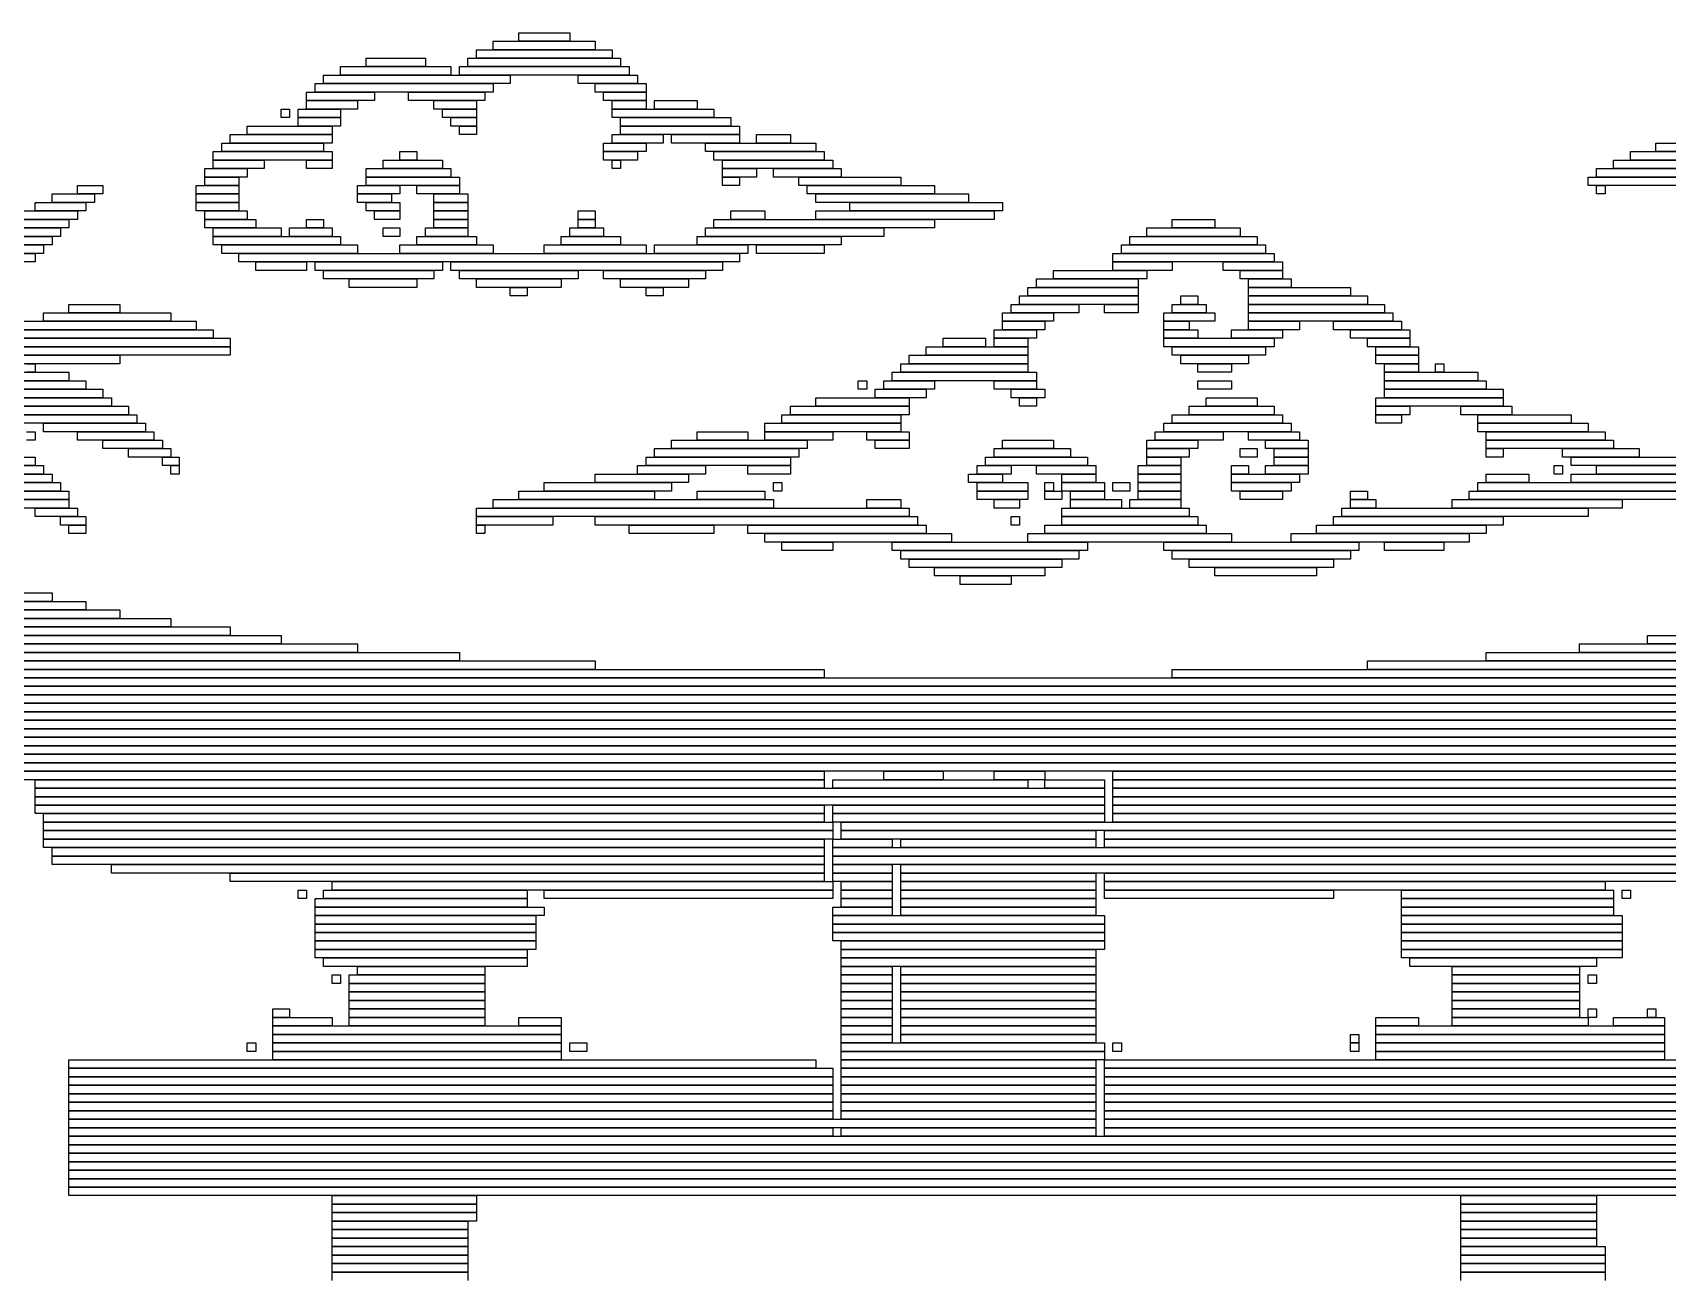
# Model space of a CAD drawing. Extents: x 39 to 985, y 65 to 958.
# Drawn here: x 639.7 to 832.3, y 329.5 to 476 of the extents above; entities that cross this region are included whole.
import ezdxf

# ---------------------------------------------------------------- set-up
doc = ezdxf.new("R2010")
doc.units = 0

msp = doc.modelspace()

# ---------------------------------------------------------------- linework, layer by layer
for p, q in [((697, 476), (703, 476)), ((697, 475), (697, 476)), ((703, 476), (703, 475)), ((692, 474), (708, 474)), ((692, 473), (692, 474)), ((694, 475), (706, 475)), ((694, 474), (694, 475)), ((706, 474), (694, 474)), ((703, 475), (697, 475)), ((706, 475), (706, 474)), ((708, 474), (708, 473)), ((676, 472), (689, 472)), ((676, 471), (676, 472)), ((679, 473), (686, 473)), ((679, 472), (679, 473)), ((686, 472), (679, 472)), ((686, 473), (686, 472)), ((689, 472), (689, 471)), ((690, 472), (710, 472)), ((690, 471), (690, 472)), ((691, 473), (709, 473)), ((691, 472), (691, 473)), ((709, 472), (691, 472)), ((708, 473), (692, 473)), ((709, 473), (709, 472)), ((710, 472), (710, 471)), ((673, 470), (694, 470)), ((673, 469), (673, 470)), ((674, 471), (696, 471)), ((674, 470), (674, 471)), ((696, 470), (674, 470)), ((689, 471), (676, 471)), ((710, 471), (690, 471)), ((694, 470), (694, 469)), ((696, 471), (696, 470)), ((704, 471), (711, 471)), ((704, 470), (704, 471)), ((711, 470), (704, 470)), ((706, 470), (712, 470)), ((706, 469), (706, 470)), ((711, 471), (711, 470)), ((712, 470), (712, 469)), ((672, 469), (680, 469)), ((672, 468), (672, 469)), ((694, 469), (673, 469)), ((680, 469), (680, 468)), ((684, 469), (693, 469)), ((684, 468), (684, 469)), ((693, 469), (693, 468)), ((712, 469), (706, 469)), ((707, 469), (712, 469)), ((707, 468), (707, 469)), ((712, 469), (712, 468)), ((669, 467), (670, 467)), ((669, 466), (669, 467)), ((670, 467), (670, 466)), ((671, 467), (676, 467)), ((671, 466), (671, 467)), ((680, 468), (672, 468)), ((672, 468), (678, 468)), ((672, 467), (672, 468)), ((678, 467), (672, 467)), ((676, 467), (676, 466)), ((678, 468), (678, 467)), ((693, 468), (684, 468)), ((687, 468), (692, 468)), ((687, 467), (687, 468)), ((692, 467), (687, 467)), ((688, 467), (692, 467)), ((688, 466), (688, 467)), ((692, 468), (692, 467)), ((692, 467), (692, 466)), ((712, 468), (707, 468)), ((708, 468), (712, 468)), ((708, 467), (708, 468)), ((712, 467), (708, 467)), ((708, 467), (720, 467)), ((708, 466), (708, 467)), ((712, 468), (712, 467)), ((713, 468), (718, 468)), ((713, 467), (713, 468)), ((718, 467), (713, 467)), ((718, 468), (718, 467)), ((720, 467), (720, 466)), ((665, 465), (675, 465)), ((665, 464), (665, 465)), ((670, 466), (669, 466)), ((676, 466), (671, 466)), ((671, 466), (676, 466)), ((671, 465), (671, 466)), ((676, 465), (671, 465)), ((675, 465), (675, 464)), ((676, 466), (676, 465)), ((692, 466), (688, 466)), ((689, 466), (692, 466)), ((689, 465), (689, 466)), ((692, 465), (689, 465)), ((690, 465), (692, 465)), ((690, 464), (690, 465)), ((692, 466), (692, 465)), ((692, 465), (692, 464)), ((720, 466), (708, 466)), ((709, 466), (722, 466)), ((709, 465), (709, 466)), ((722, 465), (709, 465)), ((709, 465), (723, 465)), ((709, 464), (709, 465)), ((722, 466), (722, 465)), ((723, 465), (723, 464)), ((662, 463), (674, 463)), ((662, 462), (662, 463)), ((663, 464), (675, 464)), ((663, 463), (663, 464)), ((675, 463), (663, 463)), ((675, 464), (665, 464)), ((674, 463), (674, 462)), ((675, 464), (675, 463)), ((692, 464), (690, 464)), ((707, 463), (712, 463)), ((707, 462), (707, 463)), ((708, 464), (714, 464)), ((708, 463), (708, 464)), ((714, 463), (708, 463)), ((723, 464), (709, 464)), ((712, 463), (712, 462)), ((714, 464), (714, 463)), ((715, 464), (723, 464)), ((715, 463), (715, 464)), ((723, 463), (715, 463)), ((719, 463), (732, 463)), ((719, 462), (719, 463)), ((723, 464), (723, 463)), ((725, 464), (729, 464)), ((725, 463), (725, 464)), ((729, 463), (725, 463)), ((729, 464), (729, 463)), ((732, 463), (732, 462)), ((831, 463), (847, 463)), ((831, 462), (831, 463)), ((661, 462), (675, 462)), ((661, 461), (661, 462)), ((675, 461), (661, 461)), ((661, 461), (667, 461)), ((661, 460), (661, 461)), ((674, 462), (662, 462)), ((667, 461), (667, 460)), ((672, 461), (675, 461)), ((672, 460), (672, 461)), ((675, 462), (675, 461)), ((675, 461), (675, 460)), ((681, 461), (688, 461)), ((681, 460), (681, 461)), ((683, 462), (685, 462)), ((683, 461), (683, 462)), ((685, 461), (683, 461)), ((685, 462), (685, 461)), ((688, 461), (688, 460)), ((712, 462), (707, 462)), ((707, 462), (711, 462)), ((707, 461), (707, 462)), ((711, 461), (707, 461)), ((708, 461), (709, 461)), ((708, 460), (708, 461)), ((709, 461), (709, 460)), ((711, 462), (711, 461)), ((732, 462), (719, 462)), ((720, 462), (733, 462)), ((720, 461), (720, 462)), ((733, 461), (720, 461)), ((721, 461), (734, 461)), ((721, 460), (721, 461)), ((733, 462), (733, 461)), ((734, 461), (734, 460)), ((826, 461), (851, 461)), ((826, 460), (826, 461)), ((828, 462), (849, 462)), ((828, 461), (828, 462)), ((849, 461), (828, 461)), ((847, 462), (831, 462)), ((660, 460), (665, 460)), ((660, 459), (660, 460)), ((665, 459), (660, 459)), ((660, 459), (664, 459)), ((660, 458), (660, 459)), ((667, 460), (661, 460)), ((664, 459), (664, 458)), ((665, 460), (665, 459)), ((675, 460), (672, 460)), ((679, 460), (689, 460)), ((679, 459), (679, 460)), ((689, 459), (679, 459)), ((679, 459), (690, 459)), ((679, 458), (679, 459)), ((688, 460), (681, 460)), ((689, 460), (689, 459)), ((690, 459), (690, 458)), ((709, 460), (708, 460)), ((734, 460), (721, 460)), ((721, 460), (725, 460)), ((721, 459), (721, 460)), ((725, 459), (721, 459)), ((721, 459), (723, 459)), ((721, 458), (721, 459)), ((723, 459), (723, 458)), ((725, 460), (725, 459)), ((727, 460), (735, 460)), ((727, 459), (727, 460)), ((735, 459), (727, 459)), ((730, 459), (742, 459)), ((730, 458), (730, 459)), ((735, 460), (735, 459)), ((742, 459), (742, 458)), ((823, 459), (855, 459)), ((823, 458), (823, 459)), ((824, 460), (853, 460)), ((824, 459), (824, 460)), ((853, 459), (824, 459)), ((851, 460), (826, 460)), ((642, 457), (647, 457)), ((642, 456), (642, 457)), ((645, 458), (648, 458)), ((645, 457), (645, 458)), ((648, 457), (645, 457)), ((647, 457), (647, 456)), ((648, 458), (648, 457)), ((659, 458), (664, 458)), ((659, 457), (659, 458)), ((664, 457), (659, 457)), ((659, 457), (664, 457)), ((659, 456), (659, 457)), ((664, 458), (660, 458)), ((664, 458), (664, 457)), ((664, 457), (664, 456)), ((678, 458), (683, 458)), ((678, 457), (678, 458)), ((683, 457), (678, 457)), ((678, 457), (682, 457)), ((678, 456), (678, 457)), ((690, 458), (679, 458)), ((682, 457), (682, 456)), ((683, 458), (683, 457)), ((685, 458), (690, 458)), ((685, 457), (685, 458)), ((690, 457), (685, 457)), ((687, 457), (691, 457)), ((687, 456), (687, 457)), ((690, 458), (690, 457)), ((691, 457), (691, 456)), ((723, 458), (721, 458)), ((742, 458), (730, 458)), ((731, 458), (746, 458)), ((731, 457), (731, 458)), ((746, 457), (731, 457)), ((732, 457), (750, 457)), ((732, 456), (732, 457)), ((746, 458), (746, 457)), ((750, 457), (750, 456)), ((855, 458), (823, 458)), ((824, 458), (825, 458)), ((824, 457), (824, 458)), ((825, 457), (824, 457)), ((825, 458), (825, 457)), ((638, 455), (645, 455)), ((640, 456), (646, 456)), ((640, 455), (640, 456)), ((646, 455), (640, 455)), ((647, 456), (642, 456)), ((645, 455), (645, 454)), ((646, 456), (646, 455)), ((664, 456), (659, 456)), ((659, 456), (664, 456)), ((659, 455), (659, 456)), ((664, 455), (659, 455)), ((660, 455), (665, 455)), ((660, 454), (660, 455)), ((664, 456), (664, 455)), ((665, 455), (665, 454)), ((682, 456), (678, 456)), ((679, 456), (683, 456)), ((679, 455), (679, 456)), ((683, 455), (679, 455)), ((680, 455), (683, 455)), ((680, 454), (680, 455)), ((683, 456), (683, 455)), ((683, 455), (683, 454)), ((691, 456), (687, 456)), ((687, 456), (691, 456)), ((687, 455), (687, 456)), ((691, 455), (687, 455)), ((687, 455), (691, 455)), ((687, 454), (687, 455)), ((691, 456), (691, 455)), ((691, 455), (691, 454)), ((704, 455), (706, 455)), ((704, 454), (704, 455)), ((706, 455), (706, 454)), ((722, 455), (726, 455)), ((722, 454), (722, 455)), ((726, 455), (726, 454)), ((750, 456), (732, 456)), ((732, 455), (753, 455)), ((732, 454), (732, 455)), ((736, 456), (754, 456)), ((736, 455), (736, 456)), ((754, 455), (736, 455)), ((753, 455), (753, 454)), ((754, 456), (754, 455)), ((635, 453), (643, 453)), ((636, 454), (644, 454)), ((644, 453), (636, 453)), ((645, 454), (638, 454)), ((643, 453), (643, 452)), ((644, 454), (644, 453)), ((665, 454), (660, 454)), ((660, 454), (666, 454)), ((660, 453), (660, 454)), ((666, 453), (660, 453)), ((661, 453), (669, 453)), ((661, 452), (661, 453)), ((666, 454), (666, 453)), ((669, 453), (669, 452)), ((670, 453), (675, 453)), ((670, 452), (670, 453)), ((672, 454), (674, 454)), ((672, 453), (672, 454)), ((674, 453), (672, 453)), ((674, 454), (674, 453)), ((675, 453), (675, 452)), ((683, 454), (680, 454)), ((681, 453), (683, 453)), ((681, 452), (681, 453)), ((683, 453), (683, 452)), ((686, 453), (691, 453)), ((686, 452), (686, 453)), ((691, 454), (687, 454)), ((687, 454), (691, 454)), ((687, 453), (687, 454)), ((691, 453), (687, 453)), ((691, 454), (691, 453)), ((691, 453), (691, 452)), ((703, 453), (707, 453)), ((703, 452), (703, 453)), ((706, 454), (704, 454)), ((704, 454), (706, 454)), ((704, 453), (704, 454)), ((706, 453), (704, 453)), ((706, 454), (706, 453)), ((707, 453), (707, 452)), ((719, 453), (740, 453)), ((719, 452), (719, 453)), ((720, 454), (746, 454)), ((720, 453), (720, 454)), ((746, 453), (720, 453)), ((726, 454), (722, 454)), ((753, 454), (732, 454)), ((740, 453), (740, 452)), ((746, 454), (746, 453)), ((771, 453), (782, 453)), ((771, 452), (771, 453)), ((774, 454), (779, 454)), ((774, 453), (774, 454)), ((779, 453), (774, 453)), ((779, 454), (779, 453)), ((782, 453), (782, 452)), ((632, 451), (641, 451)), ((633, 452), (642, 452)), ((642, 451), (633, 451)), ((643, 452), (635, 452)), ((641, 451), (641, 450)), ((642, 452), (642, 451)), ((669, 452), (661, 452)), ((661, 452), (676, 452)), ((661, 451), (661, 452)), ((676, 451), (661, 451)), ((662, 451), (678, 451)), ((662, 450), (662, 451)), ((675, 452), (670, 452)), ((676, 452), (676, 451)), ((678, 451), (678, 450)), ((683, 452), (681, 452)), ((683, 451), (694, 451)), ((683, 450), (683, 451)), ((685, 452), (692, 452)), ((685, 451), (685, 452)), ((692, 451), (685, 451)), ((691, 452), (686, 452)), ((692, 452), (692, 451)), ((694, 451), (694, 450)), ((700, 451), (712, 451)), ((700, 450), (700, 451)), ((702, 452), (709, 452)), ((702, 451), (702, 452)), ((709, 451), (702, 451)), ((707, 452), (703, 452)), ((709, 452), (709, 451)), ((712, 451), (712, 450)), ((713, 451), (724, 451)), ((713, 450), (713, 451)), ((718, 452), (735, 452)), ((718, 451), (718, 452)), ((735, 451), (718, 451)), ((740, 452), (719, 452)), ((724, 451), (724, 450)), ((725, 451), (733, 451)), ((725, 450), (725, 451)), ((733, 451), (733, 450)), ((735, 452), (735, 451)), ((768, 451), (785, 451)), ((768, 450), (768, 451)), ((769, 452), (784, 452)), ((769, 451), (769, 452)), ((784, 451), (769, 451)), ((782, 452), (771, 452)), ((784, 452), (784, 451)), ((785, 451), (785, 450)), ((631, 450), (640, 450)), ((640, 449), (631, 449)), ((641, 450), (632, 450)), ((640, 450), (640, 449)), ((678, 450), (662, 450)), ((664, 450), (723, 450)), ((664, 449), (664, 450)), ((723, 449), (664, 449)), ((666, 449), (672, 449)), ((666, 448), (666, 449)), ((672, 449), (672, 448)), ((673, 449), (688, 449)), ((673, 448), (673, 449)), ((694, 450), (683, 450)), ((688, 449), (688, 448)), ((689, 449), (721, 449)), ((689, 448), (689, 449)), ((712, 450), (700, 450)), ((724, 450), (713, 450)), ((721, 449), (721, 448)), ((723, 450), (723, 449)), ((733, 450), (725, 450)), ((767, 450), (786, 450)), ((767, 449), (767, 450)), ((786, 449), (767, 449)), ((767, 449), (774, 449)), ((767, 448), (767, 449)), ((785, 450), (768, 450)), ((774, 449), (774, 448)), ((780, 449), (787, 449)), ((780, 448), (780, 449)), ((786, 450), (786, 449)), ((787, 449), (787, 448)), ((672, 448), (666, 448)), ((688, 448), (673, 448)), ((674, 448), (687, 448)), ((674, 447), (674, 448)), ((687, 447), (674, 447)), ((677, 447), (685, 447)), ((677, 446), (677, 447)), ((685, 447), (685, 446)), ((687, 448), (687, 447)), ((721, 448), (689, 448)), ((690, 448), (704, 448)), ((690, 447), (690, 448)), ((704, 447), (690, 447)), ((692, 447), (702, 447)), ((692, 446), (692, 447)), ((702, 447), (702, 446)), ((704, 448), (704, 447)), ((707, 448), (719, 448)), ((707, 447), (707, 448)), ((719, 447), (707, 447)), ((709, 447), (717, 447)), ((709, 446), (709, 447)), ((717, 447), (717, 446)), ((719, 448), (719, 447)), ((758, 447), (770, 447)), ((758, 446), (758, 447)), ((760, 448), (771, 448)), ((760, 447), (760, 448)), ((771, 447), (760, 447)), ((774, 448), (767, 448)), ((770, 447), (770, 446)), ((771, 448), (771, 447)), ((787, 448), (780, 448)), ((782, 448), (787, 448)), ((782, 447), (782, 448)), ((787, 447), (782, 447)), ((783, 447), (788, 447)), ((783, 446), (783, 447)), ((787, 448), (787, 447)), ((788, 447), (788, 446)), ((685, 446), (677, 446)), ((702, 446), (692, 446)), ((696, 446), (698, 446)), ((696, 445), (696, 446)), ((698, 445), (696, 445)), ((698, 446), (698, 445)), ((717, 446), (709, 446)), ((712, 446), (714, 446)), ((712, 445), (712, 446)), ((714, 445), (712, 445)), ((714, 446), (714, 445)), ((756, 445), (770, 445)), ((756, 444), (756, 445)), ((757, 446), (770, 446)), ((757, 445), (757, 446)), ((770, 445), (757, 445)), ((770, 446), (758, 446)), ((770, 446), (770, 445)), ((770, 445), (770, 444)), ((775, 445), (777, 445)), ((775, 444), (775, 445)), ((777, 445), (777, 444)), ((788, 446), (783, 446)), ((783, 446), (795, 446)), ((783, 445), (783, 446)), ((795, 445), (783, 445)), ((783, 445), (797, 445)), ((783, 444), (783, 445)), ((795, 446), (795, 445)), ((797, 445), (797, 444)), ((644, 444), (650, 444)), ((644, 443), (644, 444)), ((650, 444), (650, 443)), ((755, 444), (763, 444)), ((755, 443), (755, 444)), ((770, 444), (756, 444)), ((763, 444), (763, 443)), ((766, 444), (770, 444)), ((766, 443), (766, 444)), ((770, 444), (770, 443)), ((774, 444), (778, 444)), ((774, 443), (774, 444)), ((777, 444), (775, 444)), ((778, 444), (778, 443)), ((797, 444), (783, 444)), ((783, 444), (799, 444)), ((783, 443), (783, 444)), ((799, 444), (799, 443)), ((638, 442), (659, 442)), ((641, 443), (656, 443)), ((641, 442), (641, 443)), ((656, 442), (641, 442)), ((650, 443), (644, 443)), ((656, 443), (656, 442)), ((659, 442), (659, 441)), ((754, 443), (760, 443)), ((754, 442), (754, 443)), ((760, 442), (754, 442)), ((754, 442), (759, 442)), ((754, 441), (754, 442)), ((763, 443), (755, 443)), ((759, 442), (759, 441)), ((760, 443), (760, 442)), ((770, 443), (766, 443)), ((773, 443), (779, 443)), ((773, 442), (773, 443)), ((779, 442), (773, 442)), ((773, 442), (776, 442)), ((773, 441), (773, 442)), ((778, 443), (774, 443)), ((776, 442), (776, 441)), ((779, 443), (779, 442)), ((799, 443), (783, 443)), ((783, 443), (800, 443)), ((783, 442), (783, 443)), ((800, 442), (783, 442)), ((783, 442), (789, 442)), ((783, 441), (783, 442)), ((789, 442), (789, 441)), ((793, 442), (801, 442)), ((793, 441), (793, 442)), ((800, 443), (800, 442)), ((801, 442), (801, 441)), ((634, 440), (663, 440)), ((636, 441), (661, 441)), ((661, 440), (636, 440)), ((659, 441), (638, 441)), ((661, 441), (661, 440)), ((663, 440), (663, 439)), ((747, 440), (752, 440)), ((747, 439), (747, 440)), ((752, 440), (752, 439)), ((753, 441), (758, 441)), ((753, 440), (753, 441)), ((758, 440), (753, 440)), ((753, 440), (757, 440)), ((753, 439), (753, 440)), ((759, 441), (754, 441)), ((757, 440), (757, 439)), ((758, 441), (758, 440)), ((776, 441), (773, 441)), ((773, 441), (777, 441)), ((773, 440), (773, 441)), ((777, 440), (773, 440)), ((773, 440), (786, 440)), ((773, 439), (773, 440)), ((777, 441), (777, 440)), ((781, 441), (787, 441)), ((781, 440), (781, 441)), ((787, 440), (781, 440)), ((789, 441), (783, 441)), ((786, 440), (786, 439)), ((787, 441), (787, 440)), ((801, 441), (793, 441)), ((795, 441), (802, 441)), ((795, 440), (795, 441)), ((802, 440), (795, 440)), ((797, 440), (802, 440)), ((797, 439), (797, 440)), ((802, 441), (802, 440)), ((802, 440), (802, 439)), ((631, 438), (650, 438)), ((633, 439), (663, 439)), ((663, 438), (633, 438)), ((663, 439), (634, 439)), ((650, 438), (650, 437)), ((663, 439), (663, 438)), ((743, 438), (757, 438)), ((743, 437), (743, 438)), ((745, 439), (757, 439)), ((745, 438), (745, 439)), ((757, 438), (745, 438)), ((752, 439), (747, 439)), ((757, 439), (753, 439)), ((757, 439), (757, 438)), ((757, 438), (757, 437)), ((786, 439), (773, 439)), ((774, 439), (785, 439)), ((774, 438), (774, 439)), ((785, 438), (774, 438)), ((775, 438), (783, 438)), ((775, 437), (775, 438)), ((783, 438), (783, 437)), ((785, 439), (785, 438)), ((802, 439), (797, 439)), ((798, 439), (803, 439)), ((798, 438), (798, 439)), ((803, 438), (798, 438)), ((798, 438), (803, 438)), ((798, 437), (798, 438)), ((803, 439), (803, 438)), ((803, 438), (803, 437)), ((650, 437), (631, 437)), ((633, 436), (644, 436)), ((639, 437), (640, 437)), ((640, 436), (639, 436)), ((640, 437), (640, 436)), ((644, 436), (644, 435)), ((741, 436), (758, 436)), ((741, 435), (741, 436)), ((742, 437), (757, 437)), ((742, 436), (742, 437)), ((757, 436), (742, 436)), ((757, 437), (743, 437)), ((757, 437), (757, 436)), ((758, 436), (758, 435)), ((783, 437), (775, 437)), ((777, 437), (781, 437)), ((777, 436), (777, 437)), ((781, 436), (777, 436)), ((781, 437), (781, 436)), ((803, 437), (798, 437)), ((799, 437), (803, 437)), ((799, 436), (799, 437)), ((803, 436), (799, 436)), ((799, 436), (810, 436)), ((799, 435), (799, 436)), ((803, 437), (803, 436)), ((805, 437), (806, 437)), ((805, 436), (805, 437)), ((806, 436), (805, 436)), ((806, 437), (806, 436)), ((810, 436), (810, 435)), ((621, 434), (648, 434)), ((625, 435), (646, 435)), ((646, 434), (625, 434)), ((644, 435), (633, 435)), ((646, 435), (646, 434)), ((648, 434), (648, 433)), ((737, 435), (738, 435)), ((737, 434), (737, 435)), ((738, 434), (737, 434)), ((738, 435), (738, 434)), ((739, 434), (745, 434)), ((739, 433), (739, 434)), ((740, 435), (746, 435)), ((740, 434), (740, 435)), ((746, 434), (740, 434)), ((758, 435), (741, 435)), ((745, 434), (745, 433)), ((746, 435), (746, 434)), ((753, 435), (758, 435)), ((753, 434), (753, 435)), ((758, 434), (753, 434)), ((755, 434), (759, 434)), ((755, 433), (755, 434)), ((758, 435), (758, 434)), ((759, 434), (759, 433)), ((777, 435), (781, 435)), ((777, 434), (777, 435)), ((781, 434), (777, 434)), ((781, 435), (781, 434)), ((810, 435), (799, 435)), ((799, 435), (811, 435)), ((799, 434), (799, 435)), ((811, 434), (799, 434)), ((799, 434), (813, 434)), ((799, 433), (799, 434)), ((811, 435), (811, 434)), ((813, 434), (813, 433)), ((648, 433), (621, 433)), ((632, 433), (649, 433)), ((649, 432), (632, 432)), ((634, 432), (651, 432)), ((649, 433), (649, 432)), ((651, 432), (651, 431)), ((729, 432), (743, 432)), ((729, 431), (729, 432)), ((732, 433), (743, 433)), ((732, 432), (732, 433)), ((743, 432), (732, 432)), ((745, 433), (739, 433)), ((743, 433), (743, 432)), ((743, 432), (743, 431)), ((759, 433), (755, 433)), ((756, 433), (758, 433)), ((756, 432), (756, 433)), ((758, 432), (756, 432)), ((758, 433), (758, 432)), ((776, 432), (786, 432)), ((776, 431), (776, 432)), ((778, 433), (784, 433)), ((778, 432), (778, 433)), ((784, 432), (778, 432)), ((784, 433), (784, 432)), ((786, 432), (786, 431)), ((798, 433), (813, 433)), ((798, 432), (798, 433)), ((813, 432), (798, 432)), ((798, 432), (802, 432)), ((798, 431), (798, 432)), ((813, 433), (799, 433)), ((802, 432), (802, 431)), ((808, 432), (814, 432)), ((808, 431), (808, 432)), ((813, 433), (813, 432)), ((814, 432), (814, 431)), ((651, 431), (634, 431)), ((637, 431), (652, 431)), ((652, 430), (637, 430)), ((641, 430), (653, 430)), ((641, 429), (641, 430)), ((652, 431), (652, 430)), ((653, 430), (653, 429)), ((726, 430), (742, 430)), ((726, 429), (726, 430)), ((728, 431), (742, 431)), ((728, 430), (728, 431)), ((742, 430), (728, 430)), ((743, 431), (729, 431)), ((742, 431), (742, 430)), ((742, 430), (742, 429)), ((773, 430), (788, 430)), ((773, 429), (773, 430)), ((774, 431), (787, 431)), ((774, 430), (774, 431)), ((787, 430), (774, 430)), ((786, 431), (776, 431)), ((787, 431), (787, 430)), ((788, 430), (788, 429)), ((802, 431), (798, 431)), ((798, 431), (801, 431)), ((798, 430), (798, 431)), ((801, 430), (798, 430)), ((801, 431), (801, 430)), ((814, 431), (808, 431)), ((810, 431), (821, 431)), ((810, 430), (810, 431)), ((821, 430), (810, 430)), ((810, 430), (823, 430)), ((810, 429), (810, 430)), ((821, 431), (821, 430)), ((823, 430), (823, 429)), ((639, 429), (640, 429)), ((640, 428), (639, 428)), ((640, 429), (640, 428)), ((653, 429), (641, 429)), ((645, 429), (654, 429)), ((645, 428), (645, 429)), ((654, 428), (645, 428)), ((648, 428), (655, 428)), ((648, 427), (648, 428)), ((654, 429), (654, 428)), ((655, 428), (655, 427)), ((715, 428), (731, 428)), ((715, 427), (715, 428)), ((718, 429), (724, 429)), ((718, 428), (718, 429)), ((724, 428), (718, 428)), ((724, 429), (724, 428)), ((742, 429), (726, 429)), ((726, 429), (734, 429)), ((726, 428), (726, 429)), ((734, 428), (726, 428)), ((731, 428), (731, 427)), ((734, 429), (734, 428)), ((738, 429), (743, 429)), ((738, 428), (738, 429)), ((743, 428), (738, 428)), ((739, 428), (743, 428)), ((739, 427), (739, 428)), ((743, 429), (743, 428)), ((743, 428), (743, 427)), ((754, 428), (760, 428)), ((754, 427), (754, 428)), ((760, 428), (760, 427)), ((771, 428), (777, 428)), ((771, 427), (771, 428)), ((772, 429), (780, 429)), ((772, 428), (772, 429)), ((780, 428), (772, 428)), ((788, 429), (773, 429)), ((777, 428), (777, 427)), ((780, 429), (780, 428)), ((783, 429), (789, 429)), ((783, 428), (783, 429)), ((789, 428), (783, 428)), ((785, 428), (790, 428)), ((785, 427), (785, 428)), ((789, 429), (789, 428)), ((790, 428), (790, 427)), ((823, 429), (810, 429)), ((811, 429), (825, 429)), ((811, 428), (811, 429)), ((825, 428), (811, 428)), ((811, 428), (826, 428)), ((811, 427), (811, 428)), ((825, 429), (825, 428)), ((826, 428), (826, 427)), ((628, 426), (640, 426)), ((640, 426), (640, 425)), ((655, 427), (648, 427)), ((651, 427), (656, 427)), ((651, 426), (651, 427)), ((656, 426), (651, 426)), ((655, 426), (657, 426)), ((655, 425), (655, 426)), ((656, 427), (656, 426)), ((657, 426), (657, 425)), ((712, 426), (729, 426)), ((712, 425), (712, 426)), ((713, 427), (730, 427)), ((713, 426), (713, 427)), ((730, 426), (713, 426)), ((731, 427), (715, 427)), ((729, 426), (729, 425)), ((730, 427), (730, 426)), ((743, 427), (739, 427)), ((752, 426), (764, 426)), ((752, 425), (752, 426)), ((753, 427), (762, 427)), ((753, 426), (753, 427)), ((762, 426), (753, 426)), ((760, 427), (754, 427)), ((762, 427), (762, 426)), ((764, 426), (764, 425)), ((777, 427), (771, 427)), ((771, 427), (776, 427)), ((771, 426), (771, 427)), ((776, 426), (771, 426)), ((771, 426), (775, 426)), ((771, 425), (771, 426)), ((775, 426), (775, 425)), ((776, 427), (776, 426)), ((782, 427), (784, 427)), ((782, 426), (782, 427)), ((784, 426), (782, 426)), ((784, 427), (784, 426)), ((790, 427), (785, 427)), ((786, 427), (790, 427)), ((786, 426), (786, 427)), ((790, 426), (786, 426)), ((786, 426), (790, 426)), ((786, 425), (786, 426)), ((790, 427), (790, 426)), ((790, 426), (790, 425)), ((826, 427), (811, 427)), ((811, 427), (813, 427)), ((811, 426), (811, 427)), ((813, 426), (811, 426)), ((813, 427), (813, 426)), ((820, 427), (829, 427)), ((820, 426), (820, 427)), ((829, 426), (820, 426)), ((821, 426), (836, 426)), ((821, 425), (821, 426)), ((829, 427), (829, 426)), ((640, 425), (628, 425)), ((629, 425), (641, 425)), ((641, 424), (629, 424)), ((631, 424), (642, 424)), ((641, 425), (641, 424)), ((642, 424), (642, 423)), ((657, 425), (655, 425)), ((656, 425), (657, 425)), ((656, 424), (656, 425)), ((657, 424), (656, 424)), ((657, 425), (657, 424)), ((706, 424), (717, 424)), ((706, 423), (706, 424)), ((711, 425), (719, 425)), ((711, 424), (711, 425)), ((719, 424), (711, 424)), ((729, 425), (712, 425)), ((717, 424), (717, 423)), ((719, 425), (719, 424)), ((724, 425), (729, 425)), ((724, 424), (724, 425)), ((729, 424), (724, 424)), ((729, 425), (729, 424)), ((750, 424), (754, 424)), ((750, 423), (750, 424)), ((751, 425), (755, 425)), ((751, 424), (751, 425)), ((755, 424), (751, 424)), ((764, 425), (752, 425)), ((754, 424), (754, 423)), ((755, 425), (755, 424)), ((758, 425), (765, 425)), ((758, 424), (758, 425)), ((765, 424), (758, 424)), ((761, 424), (765, 424)), ((761, 423), (761, 424)), ((765, 425), (765, 424)), ((765, 424), (765, 423)), ((770, 425), (775, 425)), ((770, 424), (770, 425)), ((775, 424), (770, 424)), ((770, 424), (775, 424)), ((770, 423), (770, 424)), ((775, 425), (771, 425)), ((775, 425), (775, 424)), ((775, 424), (775, 423)), ((781, 425), (783, 425)), ((781, 424), (781, 425)), ((783, 424), (781, 424)), ((781, 424), (789, 424)), ((781, 423), (781, 424)), ((783, 425), (783, 424)), ((785, 425), (790, 425)), ((785, 424), (785, 425)), ((790, 424), (785, 424)), ((790, 425), (786, 425)), ((789, 424), (789, 423)), ((790, 425), (790, 424)), ((811, 424), (816, 424)), ((811, 423), (811, 424)), ((816, 424), (816, 423)), ((819, 425), (820, 425)), ((819, 424), (819, 425)), ((820, 424), (819, 424)), ((820, 425), (820, 424)), ((836, 425), (821, 425)), ((821, 424), (843, 424)), ((821, 423), (821, 424)), ((824, 425), (839, 425)), ((824, 424), (824, 425)), ((839, 424), (824, 424)), ((642, 423), (631, 423)), ((633, 423), (643, 423)), ((643, 422), (633, 422)), ((635, 422), (644, 422)), ((643, 423), (643, 422)), ((644, 422), (644, 421)), ((697, 422), (713, 422)), ((697, 421), (697, 422)), ((700, 423), (715, 423)), ((700, 422), (700, 423)), ((715, 422), (700, 422)), ((717, 423), (706, 423)), ((713, 422), (713, 421)), ((715, 423), (715, 422)), ((718, 422), (726, 422)), ((718, 421), (718, 422)), ((726, 422), (726, 421)), ((727, 423), (728, 423)), ((727, 422), (727, 423)), ((728, 422), (727, 422)), ((728, 423), (728, 422)), ((754, 423), (750, 423)), ((751, 423), (757, 423)), ((751, 422), (751, 423)), ((757, 422), (751, 422)), ((751, 422), (757, 422)), ((751, 421), (751, 422)), ((757, 423), (757, 422)), ((757, 422), (757, 421)), ((759, 423), (760, 423)), ((759, 422), (759, 423)), ((760, 422), (759, 422)), ((759, 422), (761, 422)), ((759, 421), (759, 422)), ((760, 423), (760, 422)), ((765, 423), (761, 423)), ((761, 423), (766, 423)), ((761, 422), (761, 423)), ((766, 422), (761, 422)), ((761, 422), (761, 421)), ((762, 422), (766, 422)), ((762, 421), (762, 422)), ((766, 423), (766, 422)), ((766, 422), (766, 421)), ((767, 423), (769, 423)), ((767, 422), (767, 423)), ((769, 422), (767, 422)), ((769, 423), (769, 422)), ((775, 423), (770, 423)), ((770, 423), (775, 423)), ((770, 422), (770, 423)), ((775, 422), (770, 422)), ((770, 422), (775, 422)), ((770, 421), (770, 422)), ((775, 423), (775, 422)), ((775, 422), (775, 421)), ((789, 423), (781, 423)), ((781, 423), (788, 423)), ((781, 422), (781, 423)), ((788, 422), (781, 422)), ((782, 422), (787, 422)), ((782, 421), (782, 422)), ((787, 422), (787, 421)), ((788, 423), (788, 422)), ((795, 422), (797, 422)), ((795, 421), (795, 422)), ((797, 422), (797, 421)), ((809, 422), (837, 422)), ((809, 421), (809, 422)), ((810, 423), (843, 423)), ((810, 422), (810, 423)), ((843, 422), (810, 422)), ((816, 423), (811, 423)), ((843, 423), (821, 423)), ((644, 421), (635, 421)), ((638, 421), (644, 421)), ((644, 420), (638, 420)), ((640, 420), (645, 420)), ((640, 419), (640, 420)), ((644, 421), (644, 420)), ((645, 420), (645, 419)), ((692, 420), (743, 420)), ((692, 419), (692, 420)), ((694, 421), (727, 421)), ((694, 420), (694, 421)), ((727, 420), (694, 420)), ((713, 421), (697, 421)), ((726, 421), (718, 421)), ((727, 421), (727, 420)), ((738, 421), (742, 421)), ((738, 420), (738, 421)), ((742, 420), (738, 420)), ((742, 421), (742, 420)), ((743, 420), (743, 419)), ((757, 421), (751, 421)), ((753, 421), (756, 421)), ((753, 420), (753, 421)), ((756, 420), (753, 420)), ((756, 421), (756, 420)), ((761, 421), (759, 421)), ((761, 420), (776, 420)), ((761, 419), (761, 420)), ((766, 421), (762, 421)), ((762, 421), (768, 421)), ((762, 420), (762, 421)), ((768, 420), (762, 420)), ((768, 421), (768, 420)), ((769, 421), (775, 421)), ((769, 420), (769, 421)), ((775, 420), (769, 420)), ((775, 421), (770, 421)), ((775, 421), (775, 420)), ((776, 420), (776, 419)), ((787, 421), (782, 421)), ((794, 420), (823, 420)), ((794, 419), (794, 420)), ((797, 421), (795, 421)), ((795, 421), (798, 421)), ((795, 420), (795, 421)), ((798, 420), (795, 420)), ((798, 421), (798, 420)), ((807, 421), (827, 421)), ((807, 420), (807, 421)), ((827, 420), (807, 420)), ((837, 421), (809, 421)), ((823, 420), (823, 419)), ((827, 421), (827, 420)), ((645, 419), (640, 419)), ((643, 419), (646, 419)), ((643, 418), (643, 419)), ((646, 418), (643, 418)), ((644, 418), (646, 418)), ((644, 417), (644, 418)), ((646, 419), (646, 418)), ((646, 418), (646, 417)), ((743, 419), (692, 419)), ((692, 419), (701, 419)), ((692, 418), (692, 419)), ((701, 418), (692, 418)), ((692, 418), (693, 418)), ((692, 417), (692, 418)), ((693, 418), (693, 417)), ((701, 419), (701, 418)), ((706, 419), (744, 419)), ((706, 418), (706, 419)), ((744, 418), (706, 418)), ((710, 418), (720, 418)), ((710, 417), (710, 418)), ((720, 418), (720, 417)), ((724, 418), (745, 418)), ((724, 417), (724, 418)), ((744, 419), (744, 418)), ((745, 418), (745, 417)), ((755, 419), (756, 419)), ((755, 418), (755, 419)), ((756, 418), (755, 418)), ((756, 419), (756, 418)), ((759, 418), (778, 418)), ((759, 417), (759, 418)), ((776, 419), (761, 419)), ((761, 419), (777, 419)), ((761, 418), (761, 419)), ((777, 418), (761, 418)), ((777, 419), (777, 418)), ((778, 418), (778, 417)), ((791, 418), (811, 418)), ((791, 417), (791, 418)), ((793, 419), (813, 419)), ((793, 418), (793, 419)), ((813, 418), (793, 418)), ((823, 419), (794, 419)), ((811, 418), (811, 417)), ((813, 419), (813, 418)), ((646, 417), (644, 417)), ((693, 417), (692, 417)), ((720, 417), (710, 417)), ((745, 417), (724, 417)), ((726, 417), (748, 417)), ((726, 416), (726, 417)), ((748, 417), (748, 416)), ((757, 417), (781, 417)), ((757, 416), (757, 417)), ((778, 417), (759, 417)), ((781, 417), (781, 416)), ((788, 417), (809, 417)), ((788, 416), (788, 417)), ((811, 417), (791, 417)), ((809, 417), (809, 416)), ((748, 416), (726, 416)), ((728, 416), (734, 416)), ((728, 415), (728, 416)), ((734, 415), (728, 415)), ((734, 416), (734, 415)), ((741, 416), (764, 416)), ((741, 415), (741, 416)), ((764, 415), (741, 415)), ((742, 415), (763, 415)), ((742, 414), (742, 415)), ((781, 416), (757, 416)), ((763, 415), (763, 414)), ((764, 416), (764, 415)), ((773, 416), (796, 416)), ((773, 415), (773, 416)), ((796, 415), (773, 415)), ((774, 415), (795, 415)), ((774, 414), (774, 415)), ((809, 416), (788, 416)), ((795, 415), (795, 414)), ((796, 416), (796, 415)), ((799, 416), (806, 416)), ((799, 415), (799, 416)), ((806, 415), (799, 415)), ((806, 416), (806, 415)), ((763, 414), (742, 414)), ((743, 414), (761, 414)), ((743, 413), (743, 414)), ((761, 413), (743, 413)), ((746, 413), (759, 413)), ((746, 412), (746, 413)), ((759, 413), (759, 412)), ((761, 414), (761, 413)), ((795, 414), (774, 414)), ((776, 414), (793, 414)), ((776, 413), (776, 414)), ((793, 413), (776, 413)), ((779, 413), (791, 413)), ((779, 412), (779, 413)), ((791, 413), (791, 412)), ((793, 414), (793, 413)), ((759, 412), (746, 412)), ((749, 412), (755, 412)), ((749, 411), (749, 412)), ((755, 411), (749, 411)), ((755, 412), (755, 411)), ((791, 412), (779, 412)), ((622, 410), (642, 410)), ((642, 409), (622, 409)), ((622, 409), (646, 409)), ((642, 410), (642, 409)), ((646, 409), (646, 408)), ((646, 408), (622, 408)), ((623, 408), (650, 408)), ((650, 407), (623, 407)), ((623, 407), (656, 407)), ((650, 408), (650, 407)), ((656, 407), (656, 406)), ((656, 406), (623, 406)), ((624, 406), (663, 406)), ((663, 405), (624, 405)), ((624, 405), (669, 405)), ((663, 406), (663, 405)), ((669, 405), (669, 404)), ((830, 405), (876, 405)), ((830, 404), (830, 405)), ((669, 404), (624, 404)), ((625, 404), (678, 404)), ((678, 403), (625, 403)), ((625, 403), (690, 403)), ((678, 404), (678, 403)), ((690, 403), (690, 402)), ((811, 403), (875, 403)), ((811, 402), (811, 403)), ((822, 404), (875, 404)), ((822, 403), (822, 404)), ((875, 403), (822, 403)), ((876, 404), (830, 404)), ((690, 402), (625, 402)), ((626, 402), (706, 402)), ((706, 401), (626, 401)), ((626, 401), (733, 401)), ((706, 402), (706, 401)), ((733, 401), (733, 400)), ((774, 401), (874, 401)), ((774, 400), (774, 401)), ((797, 402), (874, 402)), ((797, 401), (797, 402)), ((874, 401), (797, 401)), ((875, 402), (811, 402)), ((733, 400), (626, 400)), ((627, 400), (873, 400)), ((873, 399), (627, 399)), ((629, 399), (871, 399)), ((874, 400), (774, 400)), ((871, 398), (629, 398)), ((629, 398), (871, 398)), ((871, 397), (629, 397)), ((630, 397), (870, 397)), ((870, 396), (630, 396)), ((630, 396), (870, 396)), ((870, 395), (630, 395)), ((630, 395), (869, 395)), ((869, 394), (630, 394)), ((631, 394), (869, 394)), ((869, 393), (631, 393)), ((631, 393), (868, 393)), ((868, 392), (631, 392)), ((632, 392), (868, 392)), ((868, 391), (632, 391)), ((632, 391), (868, 391)), ((868, 390), (632, 390)), ((633, 390), (867, 390)), ((867, 389), (633, 389)), ((637, 389), (733, 389)), ((733, 388), (637, 388)), ((640, 388), (733, 388)), ((640, 387), (640, 388)), ((733, 389), (733, 388)), ((733, 388), (733, 387)), ((734, 388), (757, 388)), ((734, 387), (734, 388)), ((740, 389), (747, 389)), ((740, 388), (740, 389)), ((747, 388), (740, 388)), ((747, 389), (747, 388)), ((753, 389), (759, 389)), ((753, 388), (753, 389)), ((759, 388), (753, 388)), ((757, 388), (757, 387)), ((759, 389), (759, 388)), ((759, 388), (766, 388)), ((759, 387), (759, 388)), ((766, 388), (766, 387)), ((767, 389), (861, 389)), ((767, 388), (767, 389)), ((861, 388), (767, 388)), ((767, 388), (860, 388)), ((767, 387), (767, 388)), ((733, 387), (640, 387)), ((640, 387), (766, 387)), ((640, 386), (640, 387)), ((766, 386), (640, 386)), ((640, 386), (766, 386)), ((640, 385), (640, 386)), ((757, 387), (734, 387)), ((766, 387), (759, 387)), ((766, 387), (766, 386)), ((766, 386), (766, 385)), ((860, 387), (767, 387)), ((767, 387), (860, 387)), ((767, 386), (767, 387)), ((860, 386), (767, 386)), ((767, 386), (860, 386)), ((767, 385), (767, 386)), ((766, 385), (640, 385)), ((640, 385), (733, 385)), ((640, 384), (640, 385)), ((733, 384), (640, 384)), ((641, 384), (733, 384)), ((641, 383), (641, 384)), ((733, 385), (733, 384)), ((733, 384), (733, 383)), ((734, 385), (766, 385)), ((734, 384), (734, 385)), ((766, 384), (734, 384)), ((734, 384), (766, 384)), ((734, 383), (734, 384)), ((766, 385), (766, 384)), ((766, 384), (766, 383)), ((860, 385), (767, 385)), ((767, 385), (860, 385)), ((767, 384), (767, 385)), ((860, 384), (767, 384)), ((767, 384), (859, 384)), ((767, 383), (767, 384)), ((733, 383), (641, 383)), ((641, 383), (734, 383)), ((641, 382), (641, 383)), ((734, 382), (641, 382)), ((641, 382), (734, 382)), ((641, 381), (641, 382)), ((766, 383), (734, 383)), ((734, 383), (734, 382)), ((734, 382), (734, 381)), ((735, 383), (859, 383)), ((735, 382), (735, 383)), ((859, 382), (735, 382)), ((735, 382), (765, 382)), ((735, 381), (735, 382)), ((765, 382), (765, 381)), ((766, 382), (859, 382)), ((766, 381), (766, 382)), ((859, 383), (767, 383)), ((734, 381), (641, 381)), ((641, 381), (733, 381)), ((641, 380), (641, 381)), ((733, 380), (641, 380)), ((642, 380), (733, 380)), ((642, 379), (642, 380)), ((733, 381), (733, 380)), ((733, 380), (733, 379)), ((734, 381), (741, 381)), ((734, 380), (734, 381)), ((741, 380), (734, 380)), ((734, 380), (859, 380)), ((734, 379), (734, 380)), ((765, 381), (735, 381)), ((741, 381), (741, 380)), ((742, 381), (765, 381)), ((742, 380), (742, 381)), ((765, 380), (742, 380)), ((765, 381), (765, 380)), ((859, 381), (766, 381)), ((766, 381), (859, 381)), ((766, 380), (766, 381)), ((859, 380), (766, 380)), ((733, 379), (642, 379)), ((642, 379), (733, 379)), ((642, 378), (642, 379)), ((733, 378), (642, 378)), ((649, 378), (733, 378)), ((649, 377), (649, 378)), ((733, 379), (733, 378)), ((733, 378), (733, 377)), ((859, 379), (734, 379)), ((734, 379), (858, 379)), ((734, 378), (734, 379)), ((858, 378), (734, 378)), ((734, 378), (741, 378)), ((734, 377), (734, 378)), ((741, 378), (741, 377)), ((742, 378), (850, 378)), ((742, 377), (742, 378)), ((733, 377), (649, 377)), ((663, 377), (733, 377)), ((663, 376), (663, 377)), ((733, 376), (663, 376)), ((675, 376), (734, 376)), ((675, 375), (675, 376)), ((733, 377), (733, 376)), ((741, 377), (734, 377)), ((734, 377), (741, 377)), ((734, 376), (734, 377)), ((741, 376), (734, 376)), ((734, 376), (734, 375)), ((735, 376), (741, 376)), ((735, 375), (735, 376)), ((741, 377), (741, 376)), ((741, 376), (741, 375)), ((850, 377), (742, 377)), ((742, 377), (765, 377)), ((742, 376), (742, 377)), ((765, 376), (742, 376)), ((742, 376), (765, 376)), ((742, 375), (742, 376)), ((765, 377), (765, 376)), ((765, 376), (765, 375)), ((766, 377), (839, 377)), ((766, 376), (766, 377)), ((839, 376), (766, 376)), ((766, 376), (825, 376)), ((766, 375), (766, 376)), ((825, 376), (825, 375)), ((671, 375), (672, 375)), ((671, 374), (671, 375)), ((672, 374), (671, 374)), ((672, 375), (672, 374)), ((673, 374), (698, 374)), ((673, 373), (673, 374)), ((674, 375), (698, 375)), ((674, 374), (674, 375)), ((698, 374), (674, 374)), ((734, 375), (675, 375)), ((698, 375), (698, 374)), ((698, 374), (698, 373)), ((700, 375), (734, 375)), ((700, 374), (700, 375)), ((734, 374), (700, 374)), ((734, 375), (734, 374)), ((741, 375), (735, 375)), ((735, 375), (741, 375)), ((735, 374), (735, 375)), ((741, 374), (735, 374)), ((735, 374), (741, 374)), ((735, 373), (735, 374)), ((741, 375), (741, 374)), ((741, 374), (741, 373)), ((765, 375), (742, 375)), ((742, 375), (765, 375)), ((742, 374), (742, 375)), ((765, 374), (742, 374)), ((742, 374), (765, 374)), ((742, 373), (742, 374)), ((765, 375), (765, 374)), ((765, 374), (765, 373)), ((825, 375), (766, 375)), ((766, 375), (793, 375)), ((766, 374), (766, 375)), ((793, 374), (766, 374)), ((793, 375), (793, 374)), ((801, 375), (826, 375)), ((801, 374), (801, 375)), ((826, 374), (801, 374)), ((801, 374), (826, 374)), ((801, 373), (801, 374)), ((826, 375), (826, 374)), ((826, 374), (826, 373)), ((827, 375), (828, 375)), ((827, 374), (827, 375)), ((828, 374), (827, 374)), ((828, 375), (828, 374)), ((698, 373), (673, 373)), ((673, 373), (700, 373)), ((673, 372), (673, 373)), ((700, 372), (673, 372)), ((673, 372), (699, 372)), ((673, 371), (673, 372)), ((699, 372), (699, 371)), ((700, 373), (700, 372)), ((734, 373), (741, 373)), ((734, 372), (734, 373)), ((741, 372), (734, 372)), ((734, 372), (766, 372)), ((734, 371), (734, 372)), ((741, 373), (735, 373)), ((741, 373), (741, 372)), ((765, 373), (742, 373)), ((742, 373), (765, 373)), ((742, 372), (742, 373)), ((765, 372), (742, 372)), ((765, 373), (765, 372)), ((766, 372), (766, 371)), ((826, 373), (801, 373)), ((801, 373), (826, 373)), ((801, 372), (801, 373)), ((826, 372), (801, 372)), ((801, 372), (827, 372)), ((801, 371), (801, 372)), ((826, 373), (826, 372)), ((827, 372), (827, 371)), ((699, 371), (673, 371)), ((673, 371), (699, 371)), ((673, 370), (673, 371)), ((699, 370), (673, 370)), ((673, 370), (699, 370)), ((673, 369), (673, 370)), ((699, 371), (699, 370)), ((699, 370), (699, 369)), ((766, 371), (734, 371)), ((734, 371), (766, 371)), ((734, 370), (734, 371)), ((766, 370), (734, 370)), ((734, 370), (766, 370)), ((734, 369), (734, 370)), ((766, 371), (766, 370)), ((766, 370), (766, 369)), ((827, 371), (801, 371)), ((801, 371), (827, 371)), ((801, 370), (801, 371)), ((827, 370), (801, 370)), ((801, 370), (827, 370)), ((801, 369), (801, 370)), ((827, 371), (827, 370)), ((827, 370), (827, 369)), ((699, 369), (673, 369)), ((673, 369), (699, 369)), ((673, 368), (673, 369)), ((699, 368), (673, 368)), ((673, 368), (698, 368)), ((673, 367), (673, 368)), ((698, 368), (698, 367)), ((699, 369), (699, 368)), ((766, 369), (734, 369)), ((735, 369), (766, 369)), ((735, 368), (735, 369)), ((766, 368), (735, 368)), ((735, 368), (765, 368)), ((735, 367), (735, 368)), ((765, 368), (765, 367)), ((766, 369), (766, 368)), ((827, 369), (801, 369)), ((801, 369), (827, 369)), ((801, 368), (801, 369)), ((827, 368), (801, 368)), ((801, 368), (827, 368)), ((801, 367), (801, 368)), ((827, 369), (827, 368)), ((827, 368), (827, 367)), ((698, 367), (673, 367)), ((674, 367), (698, 367)), ((674, 366), (674, 367)), ((698, 366), (674, 366)), ((678, 366), (693, 366)), ((678, 365), (678, 366)), ((693, 366), (693, 365)), ((698, 367), (698, 366)), ((765, 367), (735, 367)), ((735, 367), (765, 367)), ((735, 366), (735, 367)), ((765, 366), (735, 366)), ((735, 366), (741, 366)), ((735, 365), (735, 366)), ((741, 366), (741, 365)), ((742, 366), (765, 366)), ((742, 365), (742, 366)), ((765, 367), (765, 366)), ((765, 366), (765, 365)), ((827, 367), (801, 367)), ((802, 367), (824, 367)), ((802, 366), (802, 367)), ((824, 366), (802, 366)), ((807, 366), (822, 366)), ((807, 365), (807, 366)), ((822, 366), (822, 365)), ((824, 367), (824, 366)), ((675, 365), (676, 365)), ((675, 364), (675, 365)), ((676, 365), (676, 364)), ((677, 365), (693, 365)), ((677, 364), (677, 365)), ((693, 365), (678, 365)), ((693, 365), (693, 364)), ((741, 365), (735, 365)), ((735, 365), (741, 365)), ((735, 364), (735, 365)), ((741, 365), (741, 364)), ((765, 365), (742, 365)), ((742, 365), (765, 365)), ((742, 364), (742, 365)), ((765, 365), (765, 364)), ((822, 365), (807, 365)), ((807, 365), (822, 365)), ((807, 364), (807, 365)), ((822, 365), (822, 364)), ((823, 365), (824, 365)), ((823, 364), (823, 365)), ((824, 365), (824, 364)), ((676, 364), (675, 364)), ((693, 364), (677, 364)), ((677, 364), (693, 364)), ((677, 363), (677, 364)), ((693, 363), (677, 363)), ((677, 363), (693, 363)), ((677, 362), (677, 363)), ((693, 364), (693, 363)), ((693, 363), (693, 362)), ((741, 364), (735, 364)), ((735, 364), (741, 364)), ((735, 363), (735, 364)), ((741, 363), (735, 363)), ((735, 363), (741, 363)), ((735, 362), (735, 363)), ((741, 364), (741, 363)), ((741, 363), (741, 362)), ((765, 364), (742, 364)), ((742, 364), (765, 364)), ((742, 363), (742, 364)), ((765, 363), (742, 363)), ((742, 363), (765, 363)), ((742, 362), (742, 363)), ((765, 364), (765, 363)), ((765, 363), (765, 362)), ((822, 364), (807, 364)), ((807, 364), (822, 364)), ((807, 363), (807, 364)), ((822, 363), (807, 363)), ((807, 363), (822, 363)), ((807, 362), (807, 363)), ((822, 364), (822, 363)), ((822, 363), (822, 362)), ((824, 364), (823, 364)), ((668, 361), (670, 361)), ((668, 360), (668, 361)), ((670, 361), (670, 360)), ((693, 362), (677, 362)), ((677, 362), (693, 362)), ((677, 361), (677, 362)), ((693, 361), (677, 361)), ((677, 361), (693, 361)), ((677, 360), (677, 361)), ((693, 362), (693, 361)), ((693, 361), (693, 360)), ((741, 362), (735, 362)), ((735, 362), (741, 362)), ((735, 361), (735, 362)), ((741, 361), (735, 361)), ((735, 361), (741, 361)), ((735, 360), (735, 361)), ((741, 362), (741, 361)), ((741, 361), (741, 360)), ((765, 362), (742, 362)), ((742, 362), (765, 362)), ((742, 361), (742, 362)), ((765, 361), (742, 361)), ((742, 361), (765, 361)), ((742, 360), (742, 361)), ((765, 362), (765, 361)), ((765, 361), (765, 360)), ((822, 362), (807, 362)), ((807, 362), (822, 362)), ((807, 361), (807, 362)), ((822, 361), (807, 361)), ((807, 361), (822, 361)), ((807, 360), (807, 361)), ((822, 362), (822, 361)), ((822, 361), (822, 360)), ((823, 361), (824, 361)), ((823, 360), (823, 361)), ((824, 361), (824, 360)), ((830, 361), (831, 361)), ((830, 360), (830, 361)), ((831, 361), (831, 360)), ((670, 360), (668, 360)), ((668, 360), (675, 360)), ((668, 359), (668, 360)), ((675, 359), (668, 359)), ((668, 359), (702, 359)), ((668, 358), (668, 359)), ((675, 360), (675, 359)), ((693, 360), (677, 360)), ((677, 360), (693, 360)), ((677, 359), (677, 360)), ((693, 359), (677, 359)), ((693, 360), (693, 359)), ((697, 360), (702, 360)), ((697, 359), (697, 360)), ((702, 359), (697, 359)), ((702, 360), (702, 359)), ((702, 359), (702, 358)), ((741, 360), (735, 360)), ((735, 360), (741, 360)), ((735, 359), (735, 360)), ((741, 359), (735, 359)), ((735, 359), (741, 359)), ((735, 358), (735, 359)), ((741, 360), (741, 359)), ((741, 359), (741, 358)), ((765, 360), (742, 360)), ((742, 360), (765, 360)), ((742, 359), (742, 360)), ((765, 359), (742, 359)), ((742, 359), (765, 359)), ((742, 358), (742, 359)), ((765, 360), (765, 359)), ((765, 359), (765, 358)), ((798, 360), (803, 360)), ((798, 359), (798, 360)), ((803, 359), (798, 359)), ((798, 359), (832, 359)), ((798, 358), (798, 359)), ((803, 360), (803, 359)), ((822, 360), (807, 360)), ((807, 360), (823, 360)), ((807, 359), (807, 360)), ((823, 359), (807, 359)), ((824, 360), (823, 360)), ((823, 360), (823, 359)), ((826, 360), (832, 360)), ((826, 359), (826, 360)), ((832, 359), (826, 359)), ((831, 360), (830, 360)), ((832, 360), (832, 359)), ((832, 359), (832, 358)), ((665, 357), (666, 357)), ((665, 356), (665, 357)), ((666, 357), (666, 356)), ((702, 358), (668, 358)), ((668, 358), (702, 358)), ((668, 357), (668, 358)), ((702, 357), (668, 357)), ((668, 357), (702, 357)), ((668, 356), (668, 357)), ((702, 358), (702, 357)), ((702, 357), (702, 356)), ((703, 357), (705, 357)), ((703, 356), (703, 357)), ((705, 357), (705, 356)), ((741, 358), (735, 358)), ((735, 358), (741, 358)), ((735, 357), (735, 358)), ((741, 357), (735, 357)), ((735, 357), (766, 357)), ((735, 356), (735, 357)), ((741, 358), (741, 357)), ((765, 358), (742, 358)), ((742, 358), (765, 358)), ((742, 357), (742, 358)), ((765, 357), (742, 357)), ((765, 358), (765, 357)), ((766, 357), (766, 356)), ((767, 357), (768, 357)), ((767, 356), (767, 357)), ((768, 357), (768, 356)), ((795, 358), (796, 358)), ((795, 357), (795, 358)), ((796, 357), (795, 357)), ((795, 357), (796, 357)), ((795, 356), (795, 357)), ((796, 358), (796, 357)), ((796, 357), (796, 356)), ((832, 358), (798, 358)), ((798, 358), (832, 358)), ((798, 357), (798, 358)), ((832, 357), (798, 357)), ((798, 357), (832, 357)), ((798, 356), (798, 357)), ((832, 358), (832, 357)), ((832, 357), (832, 356)), ((644, 355), (732, 355)), ((644, 354), (644, 355)), ((666, 356), (665, 356)), ((702, 356), (668, 356)), ((668, 356), (702, 356)), ((668, 355), (668, 356)), ((702, 355), (668, 355)), ((702, 356), (702, 355)), ((705, 356), (703, 356)), ((732, 355), (732, 354)), ((766, 356), (735, 356)), ((735, 356), (766, 356)), ((735, 355), (735, 356)), ((766, 355), (735, 355)), ((735, 355), (765, 355)), ((735, 354), (735, 355)), ((765, 355), (765, 354)), ((766, 356), (766, 355)), ((766, 355), (856, 355)), ((766, 354), (766, 355)), ((768, 356), (767, 356)), ((796, 356), (795, 356)), ((832, 356), (798, 356)), ((798, 356), (832, 356)), ((798, 355), (798, 356)), ((832, 355), (798, 355)), ((832, 356), (832, 355)), ((732, 354), (644, 354)), ((644, 354), (734, 354)), ((644, 353), (644, 354)), ((734, 353), (644, 353)), ((644, 353), (734, 353)), ((644, 352), (644, 353)), ((734, 354), (734, 353)), ((734, 353), (734, 352)), ((765, 354), (735, 354)), ((735, 354), (765, 354)), ((735, 353), (735, 354)), ((765, 353), (735, 353)), ((735, 353), (765, 353)), ((735, 352), (735, 353)), ((765, 354), (765, 353)), ((765, 353), (765, 352)), ((856, 354), (766, 354)), ((766, 354), (856, 354)), ((766, 353), (766, 354)), ((856, 353), (766, 353)), ((766, 353), (856, 353)), ((766, 352), (766, 353)), ((734, 352), (644, 352)), ((644, 352), (734, 352)), ((644, 351), (644, 352)), ((734, 351), (644, 351)), ((644, 351), (734, 351)), ((644, 350), (644, 351)), ((734, 352), (734, 351)), ((734, 351), (734, 350)), ((765, 352), (735, 352)), ((735, 352), (765, 352)), ((735, 351), (735, 352)), ((765, 351), (735, 351)), ((735, 351), (765, 351)), ((735, 350), (735, 351)), ((765, 352), (765, 351)), ((765, 351), (765, 350)), ((856, 352), (766, 352)), ((766, 352), (856, 352)), ((766, 351), (766, 352)), ((856, 351), (766, 351)), ((766, 351), (856, 351)), ((766, 350), (766, 351)), ((734, 350), (644, 350)), ((644, 350), (734, 350)), ((644, 349), (644, 350)), ((734, 349), (644, 349)), ((644, 349), (734, 349)), ((644, 348), (644, 349)), ((734, 350), (734, 349)), ((734, 349), (734, 348)), ((765, 350), (735, 350)), ((735, 350), (765, 350)), ((735, 349), (735, 350)), ((765, 349), (735, 349)), ((735, 349), (765, 349)), ((735, 348), (735, 349)), ((765, 350), (765, 349)), ((765, 349), (765, 348)), ((856, 350), (766, 350)), ((766, 350), (856, 350)), ((766, 349), (766, 350)), ((856, 349), (766, 349)), ((766, 349), (856, 349)), ((766, 348), (766, 349)), ((734, 348), (644, 348)), ((644, 348), (765, 348)), ((644, 347), (644, 348)), ((765, 347), (644, 347)), ((644, 347), (734, 347)), ((644, 346), (644, 347)), ((734, 347), (734, 346)), ((765, 348), (735, 348)), ((735, 347), (765, 347)), ((735, 346), (735, 347)), ((765, 348), (765, 347)), ((765, 347), (765, 346)), ((856, 348), (766, 348)), ((766, 348), (856, 348)), ((766, 347), (766, 348)), ((856, 347), (766, 347)), ((766, 347), (856, 347)), ((766, 346), (766, 347)), ((734, 346), (644, 346)), ((644, 346), (856, 346)), ((644, 345), (644, 346)), ((856, 345), (644, 345)), ((644, 345), (856, 345)), ((644, 344), (644, 345)), ((765, 346), (735, 346)), ((856, 346), (766, 346)), ((856, 344), (644, 344)), ((644, 344), (856, 344)), ((644, 343), (644, 344)), ((856, 343), (644, 343)), ((644, 343), (856, 343)), ((644, 342), (644, 343)), ((856, 342), (644, 342)), ((644, 342), (856, 342)), ((644, 341), (644, 342)), ((856, 341), (644, 341)), ((644, 341), (856, 341)), ((644, 340), (644, 341)), ((856, 340), (644, 340)), ((644, 340), (856, 340)), ((644, 339), (644, 340)), ((856, 339), (644, 339)), ((675, 339), (692, 339)), ((675, 338), (675, 339)), ((692, 339), (692, 338)), ((808, 339), (824, 339)), ((808, 338), (808, 339)), ((824, 339), (824, 338)), ((692, 338), (675, 338)), ((675, 338), (692, 338)), ((675, 337), (675, 338)), ((692, 338), (692, 337)), ((824, 338), (808, 338)), ((808, 338), (824, 338)), ((808, 337), (808, 338)), ((824, 338), (824, 337)), ((692, 337), (675, 337)), ((675, 337), (692, 337)), ((675, 336), (675, 337)), ((692, 336), (675, 336)), ((675, 336), (691, 336)), ((675, 335), (675, 336)), ((691, 336), (691, 335)), ((692, 337), (692, 336)), ((824, 337), (808, 337)), ((808, 337), (824, 337)), ((808, 336), (808, 337)), ((824, 336), (808, 336)), ((808, 336), (824, 336)), ((808, 335), (808, 336)), ((824, 337), (824, 336)), ((824, 336), (824, 335)), ((691, 335), (675, 335)), ((675, 335), (691, 335)), ((675, 334), (675, 335)), ((691, 334), (675, 334)), ((675, 334), (691, 334)), ((675, 333), (675, 334)), ((691, 335), (691, 334)), ((691, 334), (691, 333)), ((824, 335), (808, 335)), ((808, 335), (824, 335)), ((808, 334), (808, 335)), ((824, 334), (808, 334)), ((808, 334), (824, 334)), ((808, 333), (808, 334)), ((824, 335), (824, 334)), ((824, 334), (824, 333)), ((691, 333), (675, 333)), ((675, 333), (691, 333)), ((675, 332), (675, 333)), ((691, 332), (675, 332)), ((675, 332), (691, 332)), ((675, 331), (675, 332)), ((691, 333), (691, 332)), ((691, 332), (691, 331)), ((824, 333), (808, 333)), ((808, 333), (825, 333)), ((808, 332), (808, 333)), ((825, 332), (808, 332)), ((808, 332), (825, 332)), ((808, 331), (808, 332)), ((825, 333), (825, 332)), ((825, 332), (825, 331)), ((691, 331), (675, 331)), ((675, 331), (691, 331)), ((675, 330), (675, 331)), ((691, 330), (675, 330)), ((675, 330), (691, 330)), ((675, 329), (675, 330)), ((691, 331), (691, 330)), ((691, 330), (691, 329)), ((825, 331), (808, 331)), ((808, 331), (825, 331)), ((808, 330), (808, 331)), ((825, 330), (808, 330)), ((808, 330), (825, 330)), ((808, 329), (808, 330)), ((825, 331), (825, 330)), ((825, 330), (825, 329))]:
    msp.add_line(p, q)

doc.saveas('drawing.dxf')
